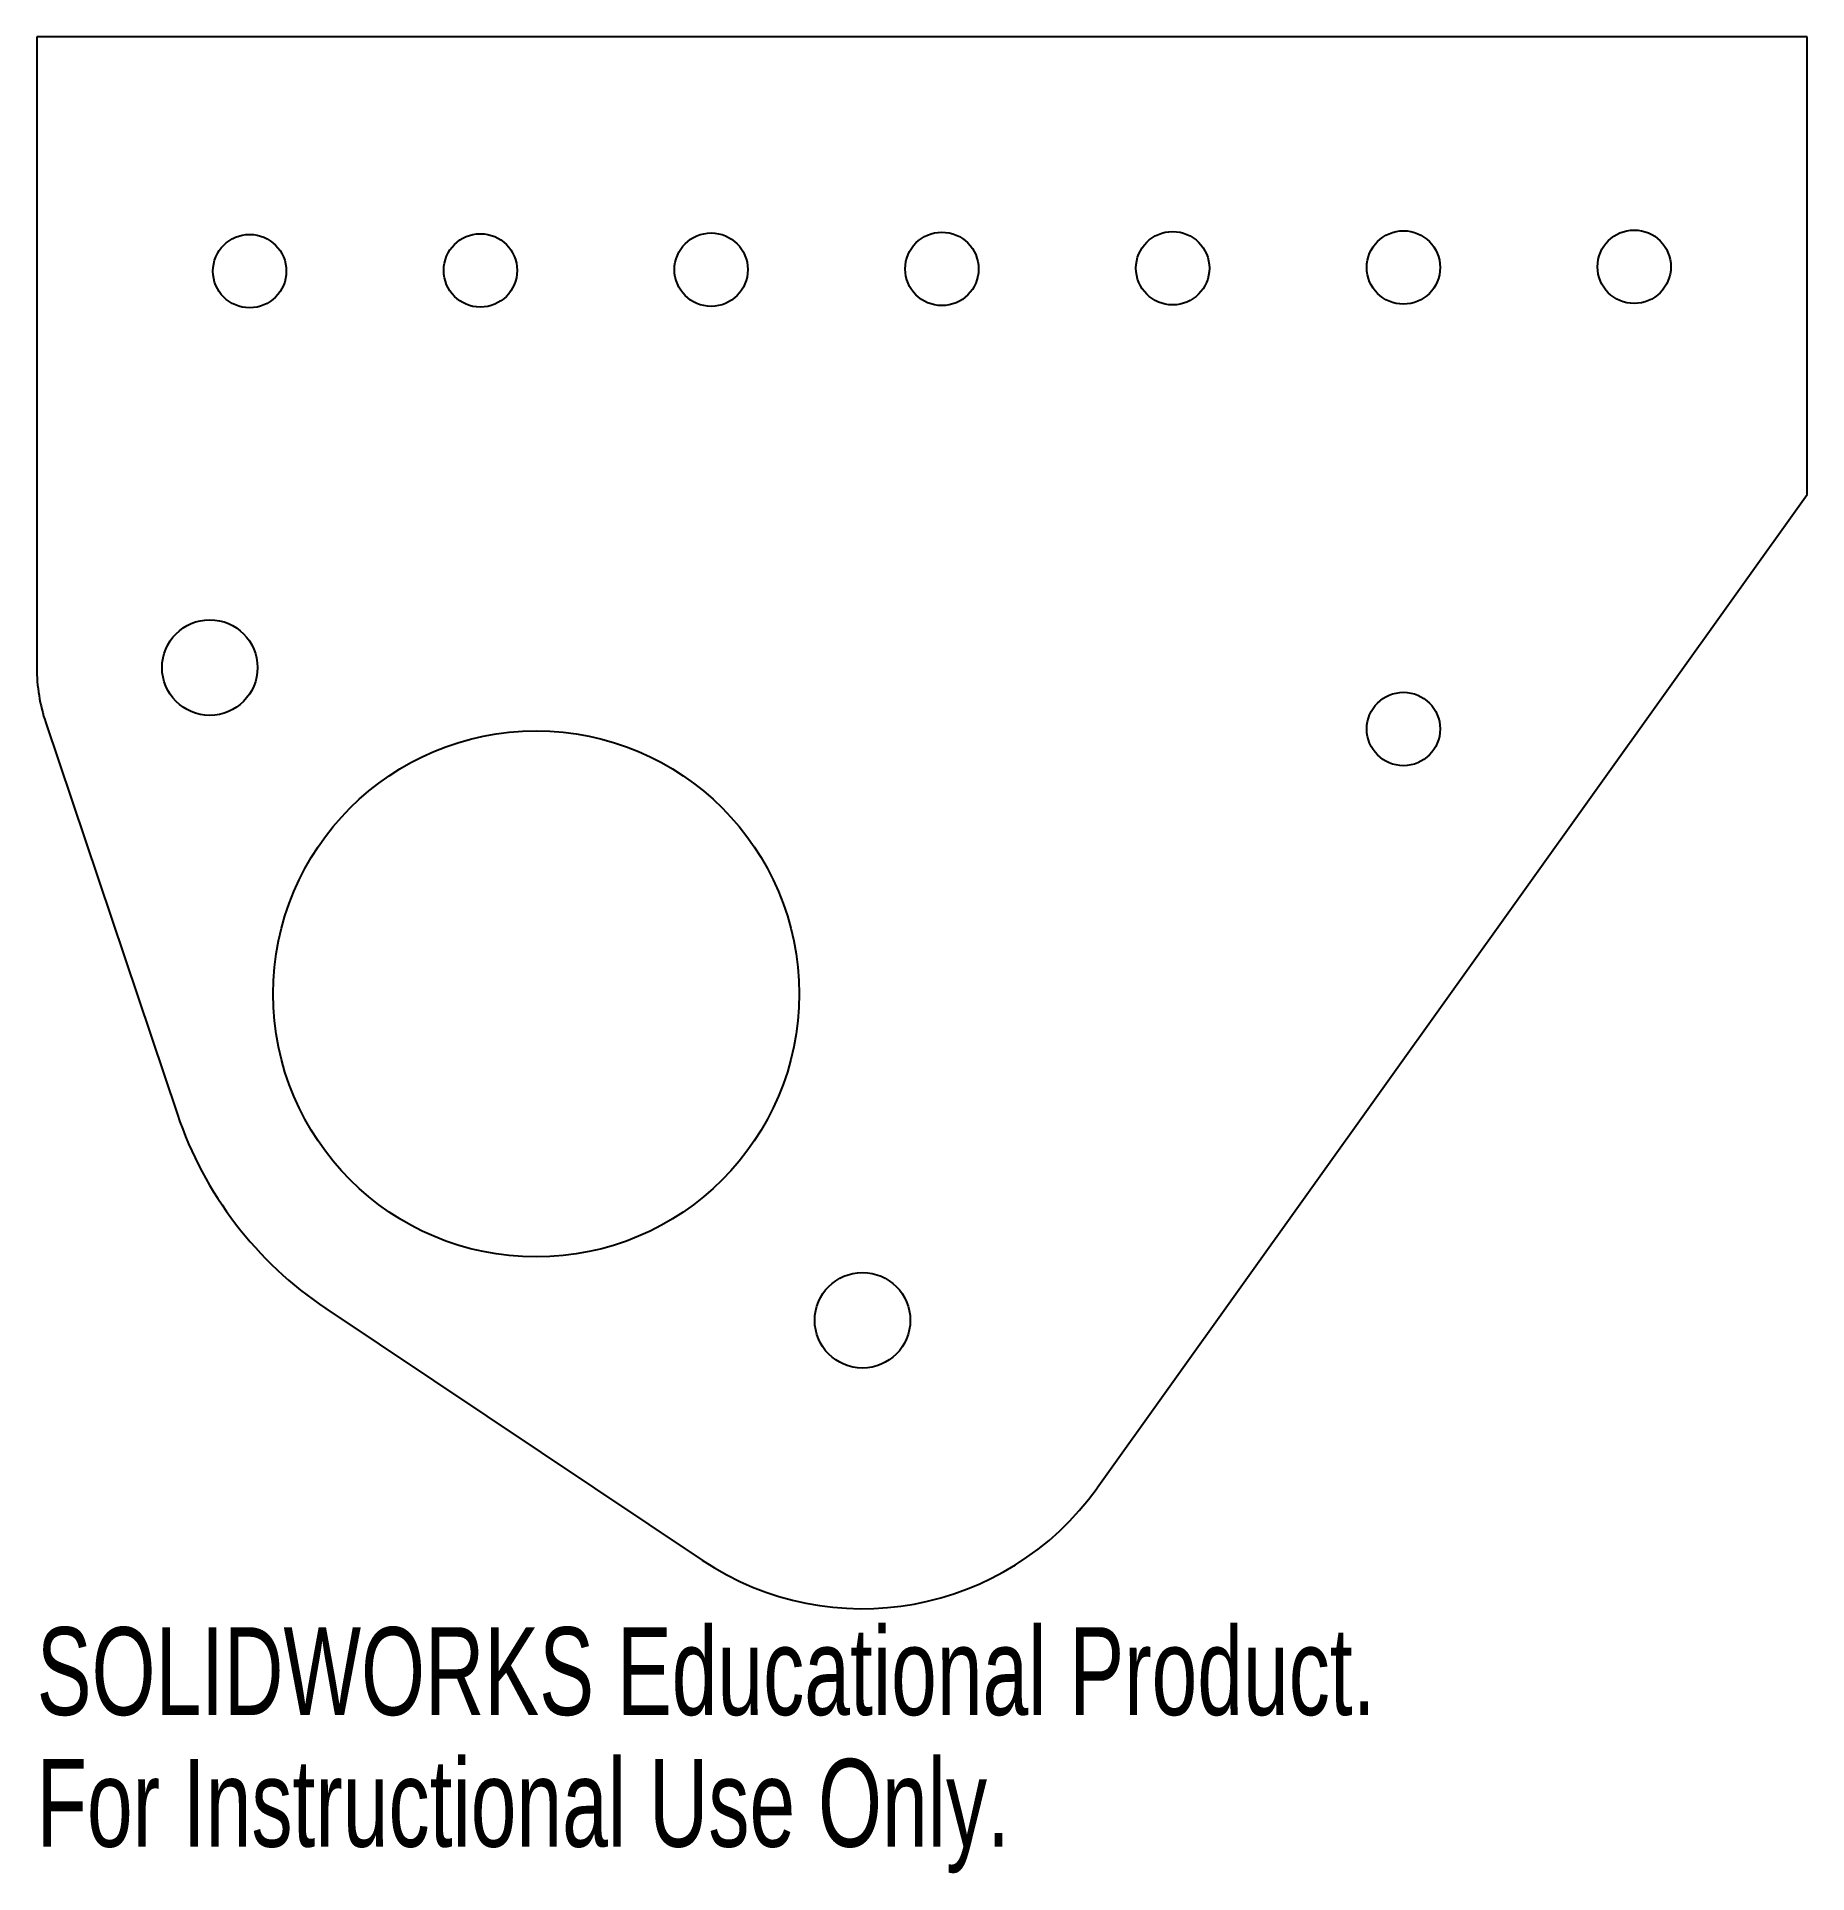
# Model space of a CAD drawing. Header units: inches. Extents: x -12.46 to -8.62, y 2.76 to 6.74.
import ezdxf

# ---------------------------------------------------------------- set-up
doc = ezdxf.new("R2010")
doc.units = ezdxf.units.IN
doc.header["$MEASUREMENT"] = 0
doc.styles.add('SLDTEXTSTYLE0', font='TXT', dxfattribs={"width": 0.7})

msp = doc.modelspace()

# ---------------------------------------------------------------- linework, layer by layer
at = {"color": 7, "linetype": 'Continuous', "lineweight": 25}
for p, q in [((-8.625, 6.7357), (-12.4613, 6.7357)), ((-12.4613, 6.7357), (-12.4613, 5.3687)), ((-8.625, 5.7437), (-8.625, 6.7357)), ((-10.1636, 3.591), (-8.625, 5.7437)), ((-12.4418, 5.2492), (-12.1565, 4.4003)), ((-11.8348, 3.9798), (-11.0194, 3.4348))]:
    msp.add_line(p, q, dxfattribs=at)
for centre, radius in [((-12, 6.2278), 0.0795), ((-11.5, 6.2294), 0.0795), ((-11, 6.231), 0.0795), ((-10.5, 6.2326), 0.0795), ((-10, 6.2341), 0.0795), ((-9.5, 6.2357), 0.0795), ((-9, 6.2373), 0.0795), ((-12.0863, 5.3687), 0.1035), ((-9.5, 5.2357), 0.0795), ((-11.3792, 4.6616), 0.57), ((-10.6721, 3.9544), 0.1035)]:
    msp.add_circle(centre, radius, dxfattribs=at)
for centre, radius, start, end in [((-12.0863, 5.3687), 0.375, 180, 198.5767), ((-11.3792, 4.6616), 0.82, 198.5767, 236.2447), ((-10.6721, 3.9544), 0.625, 236.2447, 324.4441)]:
    msp.add_arc(centre, radius, start, end, dxfattribs=at)

# ---------------------------------------------------------------- texts
at = {"color": 7, "linetype": 'Continuous', "char_height": 0.1903, "attachment_point": 1, "style": 'SLDTEXTSTYLE0'}
for s, insert in [('SOLIDWORKS Educational Product.', (-12.4613, 3.2893)), ('For Instructional Use Only.', (-12.4613, 3.0039))]:
    msp.add_mtext(s, dxfattribs=dict(at, insert=insert))

doc.saveas('drawing.dxf')
